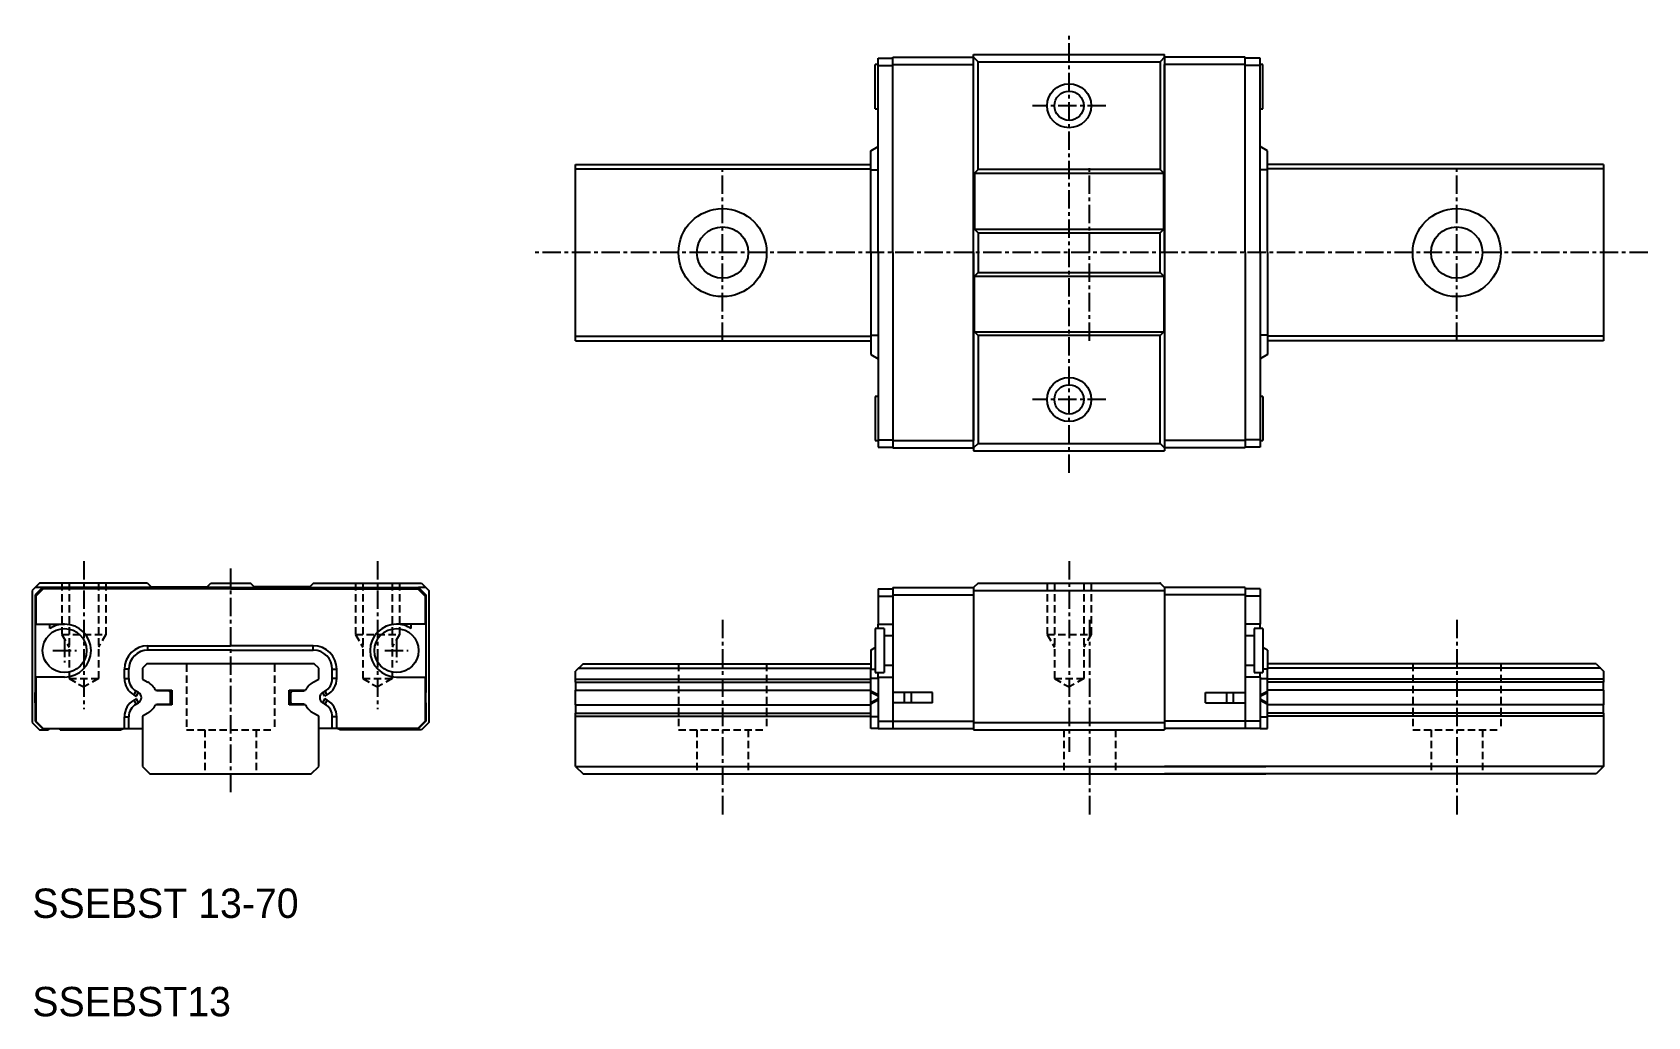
# Model space of a CAD drawing. Extents: x 10 to 120, y 10 to 77.
import ezdxf

# ---------------------------------------------------------------- set-up
doc = ezdxf.new("R2010")
doc.units = 0
doc.linetypes.add('CENTER', pattern=[2, 1.25, -0.25, 0.25, -0.25])
doc.linetypes.add('DASHED', pattern=[0.75, 0.5, -0.25])
doc.layers.get('0').update_dxf_attribs({"linetype": 'CONTINUOUS'})
doc.layers.add('CENTER', color=1, linetype='CENTER')

msp = doc.modelspace()

# ---------------------------------------------------------------- linework, layer by layer
at = {"color": 7, "linetype": 'CONTINUOUS'}
for p, q in [((67.4, 71.8), (67.4, 74.8)), ((67.6, 74.8), (67.4, 74.8)), ((67.6, 75.25), (68.6, 75.25)), ((67.6, 74.75), (67.6, 75.25)), ((68.6, 75.3), (74.1, 75.3)), ((68.6, 74.8), (68.6, 75.3)), ((68.6, 62), (68.6, 74.8)), ((68.6, 74.8), (74.1, 74.8)), ((74.1, 75.5), (87.1, 75.5)), ((74.1, 75.3), (74.1, 75.5)), ((74.1, 74.8), (74.1, 75.3)), ((74.4, 75), (74.1, 75.3)), ((74.1, 62), (74.1, 74.8)), ((74.1, 62), (74.1, 74.8)), ((74.4, 67.65), (74.4, 75)), ((74.4, 75), (86.8, 75)), ((87.1, 75.3), (86.8, 75)), ((86.8, 75), (86.8, 67.65)), ((87.1, 75.3), (87.1, 75.5)), ((92.6, 75.3), (87.1, 75.3)), ((87.1, 75.3), (87.1, 74.8)), ((87.1, 74.8), (87.1, 62)), ((87.1, 62), (87.1, 74.8)), ((92.6, 74.8), (87.1, 74.8)), ((92.6, 74.8), (92.6, 75.3)), ((93.6, 75.25), (92.6, 75.25)), ((92.6, 62), (92.6, 74.8)), ((93.6, 74.75), (93.6, 75.25)), ((93.8, 74.8), (93.6, 74.8)), ((93.8, 71.8), (93.8, 74.8)), ((67.6, 62), (67.6, 74.75)), ((67.6, 74.75), (68.6, 74.75)), ((93.6, 74.75), (92.6, 74.75)), ((93.6, 62), (93.6, 74.75)), ((67.4, 71.8), (67.6, 71.8)), ((93.6, 71.8), (93.8, 71.8)), ((67.1, 68.93), (67.6, 69.23)), ((67.1, 67.63), (67.1, 68.93)), ((94.1, 68.93), (93.6, 69.23)), ((94.1, 67.63), (94.1, 68.93)), ((47, 68), (67.1, 68)), ((47, 67.7), (47, 68)), ((47, 67.7), (67.1, 67.7)), ((47, 62), (47, 67.7)), ((67.1, 62), (67.1, 67.63)), ((67.1, 67.63), (67.6, 67.63)), ((74.4, 67.65), (74.15, 67.4)), ((74.15, 67.4), (87.05, 67.4)), ((74.15, 67.4), (74.15, 63.6)), ((86.8, 67.65), (74.4, 67.65)), ((87.05, 67.4), (86.8, 67.65)), ((87.05, 63.6), (87.05, 67.4)), ((94.1, 67.63), (93.6, 67.63)), ((117, 68), (94.1, 68)), ((117, 67.7), (94.1, 67.7)), ((94.1, 62), (94.1, 67.63)), ((117, 68), (117, 67.7)), ((117, 67.7), (117, 62)), ((74.15, 63.6), (87.05, 63.6)), ((74.15, 63.6), (74.4, 63.35)), ((74.4, 63.35), (86.8, 63.35)), ((74.4, 63.35), (74.4, 60.65)), ((86.8, 63.35), (87.05, 63.6)), ((86.8, 60.65), (86.8, 63.35)), ((47, 56.3), (47, 62)), ((67.1, 62), (67.1, 56.37)), ((67.6, 62), (67.6, 49.25)), ((68.6, 62), (68.6, 49.2)), ((74.1, 49.2), (74.1, 62)), ((74.1, 62), (74.1, 49.2)), ((87.1, 62), (87.1, 49.2)), ((87.1, 62), (87.1, 49.2)), ((92.6, 62), (92.6, 49.2)), ((93.6, 62), (93.6, 49.25)), ((94.1, 62), (94.1, 56.37)), ((117, 62), (117, 56.3)), ((74.15, 60.4), (74.4, 60.65)), ((74.4, 60.65), (86.8, 60.65)), ((86.8, 60.65), (87.05, 60.4)), ((74.15, 60.4), (87.05, 60.4)), ((74.15, 56.6), (74.15, 60.4)), ((87.05, 60.4), (87.05, 56.6)), ((47, 56.3), (67.1, 56.3)), ((47, 56), (47, 56.3)), ((67.1, 56.37), (67.6, 56.37)), ((67.1, 56.37), (67.1, 55.07)), ((74.15, 56.6), (87.05, 56.6)), ((74.4, 56.35), (74.15, 56.6)), ((86.8, 56.35), (74.4, 56.35)), ((74.4, 56.35), (74.4, 49)), ((87.05, 56.6), (86.8, 56.35)), ((86.8, 49), (86.8, 56.35)), ((94.1, 56.37), (93.6, 56.37)), ((94.1, 56.37), (94.1, 55.07)), ((117, 56.3), (94.1, 56.3)), ((117, 56.3), (117, 56)), ((47, 56), (67.1, 56)), ((67.1, 55.07), (67.6, 54.77)), ((94.1, 55.07), (93.6, 54.77)), ((117, 56), (94.1, 56)), ((67.4, 52.2), (67.4, 49.2)), ((67.6, 52.2), (67.4, 52.2)), ((93.8, 52.2), (93.6, 52.2)), ((93.8, 52.2), (93.8, 49.2)), ((67.4, 49.2), (67.6, 49.2)), ((67.6, 49.25), (68.6, 49.25)), ((67.6, 49.25), (67.6, 48.75)), ((67.6, 48.75), (68.6, 48.75)), ((68.6, 49.2), (74.1, 49.2)), ((68.6, 49.2), (68.6, 48.7)), ((68.6, 48.7), (74.1, 48.7)), ((74.1, 48.7), (74.1, 49.2)), ((74.4, 49), (74.1, 48.7)), ((74.1, 48.7), (74.1, 48.5)), ((74.1, 48.5), (87.1, 48.5)), ((74.4, 49), (86.8, 49)), ((87.1, 48.7), (86.8, 49)), ((92.6, 49.2), (87.1, 49.2)), ((87.1, 49.2), (87.1, 48.7)), ((92.6, 48.7), (87.1, 48.7)), ((87.1, 48.7), (87.1, 48.5)), ((93.6, 49.25), (92.6, 49.25)), ((92.6, 49.2), (92.6, 48.7)), ((93.6, 48.75), (92.6, 48.75)), ((93.6, 49.25), (93.6, 48.75)), ((93.6, 49.2), (93.8, 49.2)), ((10.2, 39.2), (10, 39)), ((10, 39), (10, 30)), ((10.5, 39.5), (10.2, 39.2)), ((10.7, 39.2), (10.2, 39.2)), ((10.7, 39.2), (10.2, 38.7)), ((10.2, 38.7), (10.2, 32.05)), ((10.75, 39.1), (10.25, 38.6)), ((10.25, 38.6), (10.25, 36.7)), ((17.85, 39.5), (10.5, 39.5)), ((23.5, 39.2), (10.7, 39.2)), ((23.5, 39.1), (10.75, 39.1)), ((17.85, 39.5), (18.1, 39.25)), ((18.1, 39.25), (21.9, 39.25)), ((21.9, 39.25), (22.15, 39.5)), ((22.15, 39.5), (24.85, 39.5)), ((23.5, 39.2), (36.3, 39.2)), ((23.5, 39.1), (36.25, 39.1)), ((25.1, 39.25), (24.85, 39.5)), ((28.9, 39.25), (25.1, 39.25)), ((29.15, 39.5), (28.9, 39.25)), ((29.15, 39.5), (36.5, 39.5)), ((36.25, 39.1), (36.75, 38.6)), ((36.8, 39.2), (36.3, 39.2)), ((36.3, 39.2), (36.8, 38.7)), ((36.5, 39.5), (36.8, 39.2)), ((36.75, 38.6), (36.75, 36.7)), ((36.8, 39.2), (37, 39)), ((36.8, 38.7), (36.8, 32.05)), ((37, 39), (37, 30)), ((67.6, 39.1), (67.6, 38.6)), ((67.6, 39.1), (68.6, 39.1)), ((67.6, 38.6), (68.6, 38.6)), ((67.6, 38.6), (67.6, 36.7)), ((68.6, 39.2), (74.1, 39.2)), ((68.6, 39.2), (68.6, 38.7)), ((68.6, 38.7), (74.1, 38.7)), ((68.6, 38.7), (68.6, 32.05)), ((74.4, 39.5), (74.1, 39.2)), ((74.1, 39.2), (74.1, 39)), ((74.1, 39), (87.1, 39)), ((74.1, 39), (74.1, 30)), ((74.4, 39.5), (86.8, 39.5)), ((87.1, 39.2), (86.8, 39.5)), ((92.6, 39.2), (87.1, 39.2)), ((87.1, 39.2), (87.1, 39)), ((87.1, 39), (87.1, 30)), ((92.6, 38.7), (87.1, 38.7)), ((92.6, 39.2), (92.6, 38.7)), ((93.6, 39.1), (92.6, 39.1)), ((92.6, 38.7), (92.6, 32.05)), ((93.6, 38.6), (92.6, 38.6)), ((93.6, 39.1), (93.6, 38.6)), ((93.6, 38.6), (93.6, 36.7)), ((10.25, 36.7), (12.2, 36.7)), ((11.2, 36.396663), (11.2, 36.7)), ((36.75, 36.7), (34.8, 36.7)), ((35.8, 36.396663), (35.8, 36.7)), ((67.4, 36.4), (67.4, 33.4)), ((68, 36.4), (67.4, 36.4)), ((67.6, 36.4), (67.6, 36.7)), ((67.6, 36.7), (68.6, 36.7)), ((68, 36.4), (68, 33.4)), ((93.6, 36.7), (92.6, 36.7)), ((93.2, 36.4), (93.2, 33.4)), ((93.8, 36.4), (93.2, 36.4)), ((93.6, 36.4), (93.6, 36.7)), ((93.8, 36.4), (93.8, 33.4)), ((17.87, 35.23), (23.5, 35.23)), ((17.87, 34.93), (17.87, 35.23)), ((29.13, 35.23), (23.5, 35.23)), ((29.13, 34.93), (29.13, 35.23)), ((68.6, 35.9), (68, 35.9)), ((93.2, 35.9), (92.6, 35.9)), ((23.5, 34.93), (17.87, 34.93)), ((23.5, 34.93), (29.13, 34.93)), ((67.1, 34.93), (67.4, 35.11)), ((67.1, 34.93), (67.1, 33.63)), ((94.1, 34.93), (93.8, 35.11)), ((94.1, 34.93), (94.1, 33.63)), ((12.2, 33.1), (10.25, 33.1)), ((10.25, 33.1), (10.25, 30.1)), ((16.27, 33.005322), (16.27, 33.63)), ((16.57, 33.63), (16.27, 33.63)), ((16.27, 33.005322), (16.57, 33.005322)), ((16.57, 33.005322), (16.57, 33.63)), ((17.8, 34), (17.5, 33.7)), ((17.5, 33.7), (17.5, 32.964907)), ((23.5, 34), (17.8, 34)), ((29.2, 34), (23.5, 34)), ((29.5, 33.7), (29.2, 34)), ((29.5, 32.964907), (29.5, 33.7)), ((30.43, 33.005322), (30.43, 33.63)), ((30.43, 33.63), (30.73, 33.63)), ((30.73, 33.005322), (30.43, 33.005322)), ((30.73, 33.005322), (30.73, 33.63)), ((34.8, 33.1), (36.75, 33.1)), ((36.75, 33.1), (36.75, 30.1)), ((47.5, 34), (47, 33.5)), ((47, 32.964907), (47, 33.5)), ((47.2, 33.7), (67.1, 33.7)), ((47.5, 34), (67.1, 34)), ((67.1, 33.005322), (67.1, 33.63)), ((67.1, 33.63), (67.4, 33.63)), ((67.6, 33.005322), (67.1, 33.005322)), ((67.1, 32.139296), (67.1, 33.005322)), ((67.4, 33.4), (68, 33.4)), ((67.6, 33.1), (67.6, 33.4)), ((67.6, 33.1), (68.6, 33.1)), ((67.6, 33.1), (67.6, 30.1)), ((68, 33.9), (68.6, 33.9)), ((92.6, 33.9), (93.2, 33.9)), ((93.6, 33.1), (92.6, 33.1)), ((93.2, 33.4), (93.8, 33.4)), ((93.6, 33.1), (93.6, 33.4)), ((93.6, 33.1), (93.6, 30.1)), ((93.6, 33.005322), (94.1, 33.005322)), ((94.1, 33.63), (93.8, 33.63)), ((116.5, 34), (94.1, 34)), ((116.8, 33.7), (94.1, 33.7)), ((94.1, 33.005322), (94.1, 33.63)), ((94.1, 32.139296), (94.1, 33.005322)), ((116.5, 34), (117, 33.5)), ((117, 33.5), (117, 32.964907)), ((10.2, 31.35), (10.2, 32.05)), ((10.2, 32.05), (10.25, 32.05)), ((16.92, 31.879489), (17.07, 32.139296)), ((17.230883, 32.04641), (17.07, 32.139296)), ((17.080883, 31.786603), (17.230883, 32.04641)), ((17.5, 32.964907), (17.8685, 32.752154)), ((18.388805, 32.2), (19.5, 32.2)), ((18.466567, 32.200044), (18.488891, 32.150002)), ((19.3, 32.15), (18.488886, 32.15)), ((19.4, 31.35), (19.4, 32.05)), ((19.5, 32.2), (19.5, 31.2)), ((27.5, 32.2), (28.611195, 32.2)), ((27.5, 31.2), (27.5, 32.2)), ((27.6, 31.35), (27.6, 32.05)), ((27.7, 32.15), (28.511114, 32.15)), ((28.533433, 32.200044), (28.511109, 32.150002)), ((29.1315, 32.752154), (29.5, 32.964907)), ((29.769117, 32.04641), (29.93, 32.139296)), ((29.919117, 31.786603), (29.769117, 32.04641)), ((30.08, 31.879489), (29.93, 32.139296)), ((36.8, 32.05), (36.75, 32.05)), ((36.8, 31.35), (36.8, 32.05)), ((47, 32.964907), (67.1, 32.964907)), ((47, 32.752154), (47, 32.964907)), ((47, 32.752154), (67.1, 32.752154)), ((47, 32.752154), (47, 32.2)), ((47, 32.2), (67.1, 32.2)), ((47, 31.2), (47, 32.2)), ((67.1, 32.04641), (67.1, 32.139296)), ((67.6, 31.879489), (67.1, 32.139296)), ((67.1, 31.35359), (67.1, 32.04641)), ((67.6, 31.786603), (67.1, 32.04641)), ((71.3, 32.05), (68.6, 32.05)), ((68.6, 32.05), (68.6, 31.35)), ((69.4, 31.35), (69.4, 32.05)), ((69.860586, 31.35), (69.860586, 32.05)), ((71.3, 31.35), (71.3, 32.05)), ((89.9, 31.35), (89.9, 32.05)), ((89.9, 32.05), (92.6, 32.05)), ((91.339414, 31.35), (91.339414, 32.05)), ((91.8, 31.35), (91.8, 32.05)), ((92.6, 32.05), (92.6, 31.35)), ((93.6, 31.879489), (94.1, 32.139296)), ((93.6, 31.786603), (94.1, 32.04641)), ((117, 32.964907), (94.1, 32.964907)), ((117, 32.752154), (94.1, 32.752154)), ((117, 32.2), (94.1, 32.2)), ((94.1, 32.04641), (94.1, 32.139296)), ((94.1, 31.35359), (94.1, 32.04641)), ((117, 32.964907), (117, 32.752154)), ((117, 32.2), (117, 32.752154)), ((117, 32.2), (117, 31.2)), ((10.2, 31.35), (10.25, 31.35)), ((10.2, 31.35), (10.2, 30.1)), ((16.92, 31.879489), (17.080883, 31.786603)), ((16.92, 31.520511), (17.075238, 31.610138)), ((16.92, 31.520511), (17.07, 31.260704)), ((17.07, 31.260704), (17.230883, 31.35359)), ((17.075238, 31.610138), (17.08675, 31.616785)), ((17.080994, 31.613206), (17.075238, 31.610138)), ((17.081105, 31.786475), (17.080883, 31.786603)), ((17.086638, 31.61671), (17.080994, 31.613206)), ((17.080994, 31.613206), (17.230883, 31.35359)), ((19.5, 31.2), (18.388805, 31.2)), ((18.466567, 31.199956), (18.488891, 31.249998)), ((18.488886, 31.25), (19.3, 31.25)), ((28.611195, 31.2), (27.5, 31.2)), ((28.511114, 31.25), (27.7, 31.25)), ((28.533433, 31.199956), (28.511109, 31.249998)), ((29.919006, 31.613206), (29.769117, 31.35359)), ((29.93, 31.260704), (29.769117, 31.35359)), ((29.924762, 31.610138), (29.91325, 31.616785)), ((29.913362, 31.61671), (29.919006, 31.613206)), ((29.918895, 31.786475), (29.919117, 31.786603)), ((29.919006, 31.613206), (29.924762, 31.610138)), ((30.08, 31.879489), (29.919117, 31.786603)), ((30.08, 31.520511), (29.924762, 31.610138)), ((30.08, 31.520511), (29.93, 31.260704)), ((36.8, 31.35), (36.75, 31.35)), ((36.8, 31.35), (36.8, 30.1)), ((47, 31.2), (67.1, 31.2)), ((47, 31.2), (47, 30.647846)), ((67.599632, 31.613206), (67.1, 31.35359)), ((67.6, 31.520511), (67.1, 31.260704)), ((67.1, 31.260704), (67.1, 31.35359)), ((67.1, 30.394678), (67.1, 31.260704)), ((67.599632, 31.613206), (67.6, 31.610138)), ((71.3, 31.35), (68.6, 31.35)), ((68.6, 31.35), (68.6, 30.1)), ((89.9, 31.35), (92.6, 31.35)), ((92.6, 31.35), (92.6, 30.1)), ((93.600368, 31.613206), (93.6, 31.610138)), ((93.6, 31.520511), (94.1, 31.260704)), ((93.600368, 31.613206), (94.1, 31.35359)), ((94.1, 31.260704), (94.1, 31.35359)), ((94.1, 30.394678), (94.1, 31.260704)), ((117, 31.2), (94.1, 31.2)), ((117, 30.647846), (117, 31.2)), ((10, 30), (10.5, 29.5)), ((10.2, 30.1), (10.7, 29.6)), ((10.25, 30.1), (10.75, 29.6)), ((16.27, 30.394678), (16.57, 30.394678)), ((16.27, 29.6), (16.27, 30.394678)), ((16.57, 29.6), (16.57, 30.394678)), ((17.8685, 30.647846), (17.5, 30.435093)), ((17.5, 30.435093), (17.5, 27)), ((29.5, 30.435093), (29.1315, 30.647846)), ((29.5, 27), (29.5, 30.435093)), ((30.73, 30.394678), (30.43, 30.394678)), ((30.43, 29.6), (30.43, 30.394678)), ((30.73, 29.6), (30.73, 30.394678)), ((36.75, 30.1), (36.25, 29.6)), ((36.8, 30.1), (36.3, 29.6)), ((37, 30), (36.5, 29.5)), ((47, 30.647846), (67.1, 30.647846)), ((47, 30.435093), (47, 30.647846)), ((47, 27), (47, 30.435093)), ((47, 30.435093), (67.1, 30.435093)), ((67.1, 29.6), (67.1, 30.394678)), ((67.6, 30.394678), (67.1, 30.394678)), ((67.6, 30.1), (68.6, 30.1)), ((67.6, 30.1), (67.6, 29.6)), ((68.6, 30.1), (74.1, 30.1)), ((68.6, 30.1), (68.6, 29.6)), ((74.1, 30), (87.1, 30)), ((74.1, 30), (74.1, 29.5)), ((92.6, 30.1), (87.1, 30.1)), ((87.1, 30), (87.1, 29.5)), ((92.6, 30.1), (92.6, 29.6)), ((93.6, 30.1), (92.6, 30.1)), ((93.6, 30.394678), (94.1, 30.394678)), ((93.6, 30.1), (93.6, 29.6)), ((117, 30.647846), (94.1, 30.647846)), ((117, 30.435093), (94.1, 30.435093)), ((94.1, 29.6), (94.1, 30.394678)), ((117, 30.647846), (117, 30.435093)), ((117, 30.435093), (117, 27)), ((10.5, 29.5), (11.1, 29.5)), ((10.7, 29.6), (10.75, 29.6)), ((10.75, 29.6), (16.27, 29.6)), ((11.9, 29.5), (16, 29.5)), ((16, 29.5), (16.22, 29.6)), ((16.27, 29.6), (16.57, 29.6)), ((16.57, 29.6), (17.5, 29.6)), ((30.43, 29.6), (29.5, 29.6)), ((30.73, 29.6), (30.43, 29.6)), ((36.25, 29.6), (30.73, 29.6)), ((30.972253, 29.5), (30.757803, 29.6)), ((36.5, 29.5), (30.972253, 29.5)), ((36.3, 29.6), (36.25, 29.6)), ((67.6, 29.6), (67.1, 29.6)), ((67.6, 29.6), (68.6, 29.6)), ((68.6, 29.6), (74.1, 29.6)), ((74.1, 29.5), (87.1, 29.5)), ((92.6, 29.6), (87.1, 29.6)), ((93.6, 29.6), (92.6, 29.6)), ((93.6, 29.6), (94.1, 29.6)), ((17.5, 27), (18, 26.5)), ((18, 26.5), (23.5, 26.5)), ((23.5, 26.5), (29, 26.5)), ((29, 26.5), (29.5, 27)), ((47, 27), (73.9, 27)), ((47, 27), (47.5, 26.5)), ((47.5, 26.5), (73.9, 26.5)), ((73.9, 27), (94, 27)), ((73.9, 26.5), (94, 26.5)), ((117, 27), (87.1, 27)), ((116.5, 26.5), (87.1, 26.5)), ((117, 27), (116.5, 26.5))]:
    msp.add_line(p, q, dxfattribs=at)
at = {"color": 3, "linetype": 'DASHED'}
for p, q in [((12, 39.5), (12, 36)), ((12.5, 39.5), (12.5, 33)), ((14.5, 39.5), (14.5, 33)), ((15, 39.5), (15, 36)), ((32, 39.5), (32, 36)), ((32.5, 39.5), (32.5, 33)), ((34.5, 39.5), (34.5, 33)), ((35, 39.5), (35, 36)), ((79.1, 39.5), (79.1, 36)), ((79.6, 39.5), (79.6, 33)), ((81.6, 39.5), (81.6, 33)), ((82.1, 39.5), (82.1, 36)), ((12, 36), (15, 36)), ((12, 36), (12.5, 35.133975)), ((15, 36), (14.5, 35.133975)), ((32, 36), (35, 36)), ((32, 36), (32.5, 35.133975)), ((35, 36), (34.5, 35.133975)), ((79.1, 36), (82.1, 36)), ((79.1, 36), (79.6, 35.133975)), ((82.1, 36), (81.6, 35.133975)), ((12.5, 33), (14.5, 33)), ((12.5, 33), (13.5, 32.42265)), ((14.5, 33), (13.5, 32.42265)), ((20.5, 33.95), (20.5, 29.5)), ((26.5, 33.95), (26.5, 29.5)), ((32.5, 33), (33.5, 32.42265)), ((32.5, 33), (34.5, 33)), ((34.5, 33), (33.5, 32.42265)), ((54, 34), (54, 29.5)), ((60, 34), (60, 29.5)), ((79.6, 33), (80.6, 32.42265)), ((79.6, 33), (81.6, 33)), ((81.6, 33), (80.6, 32.42265)), ((104, 34), (104, 29.5)), ((110, 34), (110, 29.5)), ((20.5, 29.5), (26.5, 29.5)), ((21.75, 29.5), (21.75, 26.5)), ((25.25, 29.5), (25.25, 26.5)), ((54, 29.5), (60, 29.5)), ((55.25, 29.5), (55.25, 26.5)), ((58.75, 29.5), (58.75, 26.5)), ((80.25, 29.5), (80.25, 26.5)), ((83.75, 29.5), (83.75, 26.5)), ((104, 29.5), (110, 29.5)), ((105.25, 29.5), (105.25, 26.5)), ((108.75, 29.5), (108.75, 26.5))]:
    msp.add_line(p, q, dxfattribs=at)
at = {"color": 3, "linetype": 'CONTINUOUS'}
for centre in [(80.6, 72), (80.6, 52)]:
    msp.add_circle(centre, 1.5, dxfattribs=at)
at = {"color": 7, "linetype": 'CONTINUOUS'}
for centre, radius in [((80.6, 72), 1), ((57, 62), 3), ((107, 62), 3), ((57, 62), 1.75), ((107, 62), 1.75), ((80.6, 52), 1), ((12.2, 34.9), 1.5), ((34.8, 34.9), 1.5)]:
    msp.add_circle(centre, radius, dxfattribs=at)
for centre, radius, start, end in [((12.2, 34.9), 1.8, 90, 123.748989), ((12.2, 34.9), 1.8, 270, 90), ((34.8, 34.9), 1.8, 90, 270), ((34.8, 34.9), 1.8, 56.251011, 90), ((17.870023, 33.629977), 1.600023, 90.000833, 179.999167), ((29.129977, 33.629977), 1.600023, 0.000833, 89.999167), ((17.87, 33.63), 1.3, 90, 180), ((29.13, 33.63), 1.3, 0, 90), ((17.57, 33.005322), 1.3, 180, 240), ((17.57, 33.005322), 1, 180, 240), ((29.43, 33.005322), 1, 300, 0), ((29.43, 33.005322), 1.3, 300, 0), ((17.030883, 31.7), 0.4, 300, 60), ((17.2085, 31.609), 1.32, 26.597961, 60), ((19.3, 32.05), 0.1, 0, 90), ((27.7, 32.05), 0.1, 90, 180), ((29.7915, 31.609), 1.32, 120, 153.402039), ((29.969117, 31.7), 0.4, 120, 240), ((17.57, 30.394678), 1.3, 120, 180), ((17.57, 30.394678), 1, 120, 180), ((17.2085, 31.791), 1.32, 300, 333.402039), ((19.3, 31.35), 0.1, 270, 0), ((27.7, 31.35), 0.1, 180, 270), ((29.7915, 31.791), 1.32, 206.597961, 240), ((29.43, 30.394678), 1, 0, 60), ((29.43, 30.394678), 1.3, 0, 60), ((11.5, 29.2), 0.5, 126.869898, 143.130102), ((11.5, 29.2), 0.5, 36.869898, 53.130102)]:
    msp.add_arc(centre, radius, start, end, dxfattribs=at)
msp.add_point((86.8, 39.5), dxfattribs=at)
at = {"layer": 'CENTER', "color": 1, "linetype": 'CENTER'}
for p, q in [((80.6, 47), (80.6, 77)), ((83.1, 72), (78.1, 72)), ((57, 56), (57, 68)), ((82, 56), (82, 68)), ((107, 56), (107, 68)), ((120, 62), (44, 62)), ((83.1, 52), (78.1, 52)), ((13.5, 41), (13.5, 30.92265)), ((33.5, 41), (33.5, 30.92265)), ((80.6, 41), (80.6, 28)), ((23.5, 40.5), (23.5, 25)), ((57, 37), (57, 23.5)), ((82, 37), (82, 23.5)), ((107, 37), (107, 23.5)), ((12.2, 35.7), (12.2, 34.1)), ((34.8, 35.7), (34.8, 34.1)), ((11.4, 34.9), (13, 34.9)), ((34, 34.9), (35.6, 34.9))]:
    msp.add_line(p, q, dxfattribs=at)

# ---------------------------------------------------------------- texts
at = {"color": 7, "linetype": 'CONTINUOUS'}
for s, p in [('SSEBST 13-70', (10, 16.696595)), ('SSEBST13', (10, 10))]:
    msp.add_text(s, height=2, dxfattribs=at).set_placement(p)

doc.saveas('drawing.dxf')
